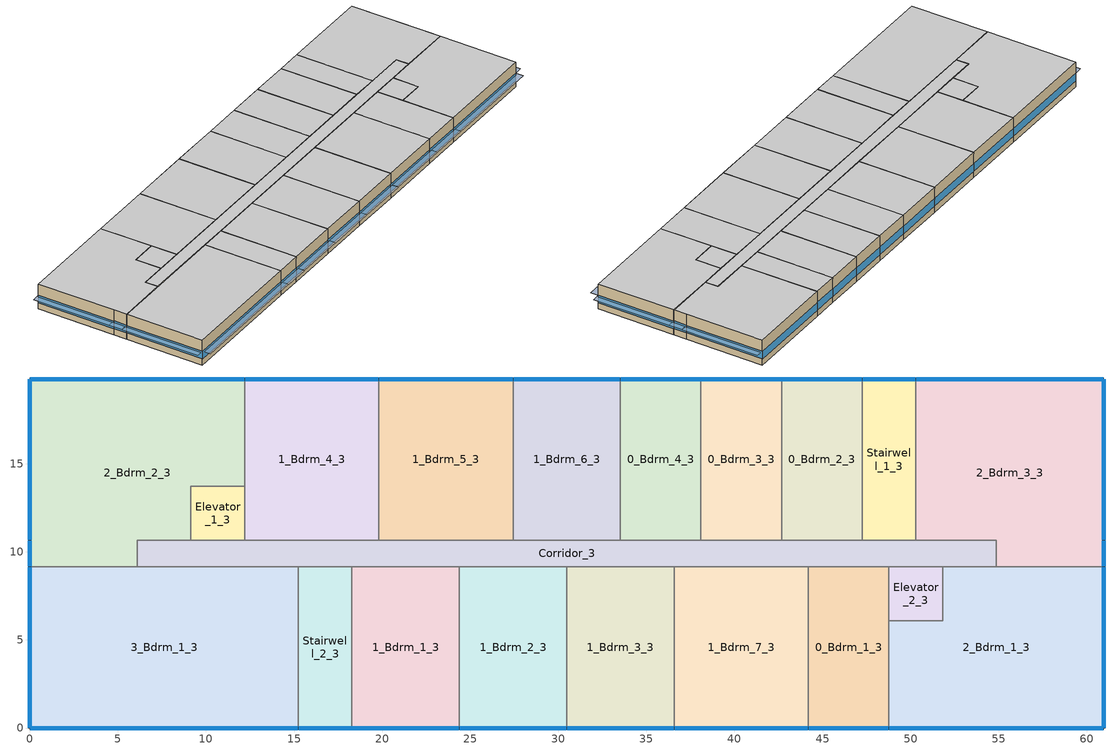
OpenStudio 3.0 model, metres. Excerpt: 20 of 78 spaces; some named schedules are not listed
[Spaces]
0_Bdrm_2_3
 floor to 0_Bdrm_2_2: 42.67,10.67 42.67,19.81 47.24,19.81 47.24,10.67 z7.32
 wall outside: 47.24,19.81 42.67,19.81 z7.32:10.36
 wall to 0_Bdrm_3_3: 42.67,19.81 42.67,10.67 z7.32:10.36
 wall to Stairwell_1_3: 47.24,10.67 47.24,19.81 z7.32:10.36
 wall to Corridor_3: 42.67,10.67 47.24,10.67 z7.32:10.36
 window: 47.22,19.81 42.7,19.81 z8.08:9
 ceiling to 0_Bdrm_2_4: 47.24,10.67 47.24,19.81 42.67,19.81 42.67,10.67 z10.36
0_Bdrm_1_3
 floor to 0_Bdrm_1_2: 44.2,0 44.2,9.14 48.77,9.14 48.77,0 z7.32
 wall outside: 44.2,0 48.77,0 z7.32:10.36
 wall to Elevator_2_3: 48.77,6.1 48.77,9.14 z7.32:10.36
 wall to 2_Bdrm_1_3: 48.77,0 48.77,6.1 z7.32:10.36
 wall to Corridor_3: 48.77,9.14 44.2,9.14 z7.32:10.36
 wall to 1_Bdrm_7_3: 44.2,9.14 44.2,0 z7.32:10.36
 window: 44.22,0 48.74,0 z8.08:9
 ceiling to 0_Bdrm_1_4: 44.2,9.14 44.2,0 48.77,0 48.77,9.14 z10.36
Corridor_3
 floor to Corridor_2: 6.1,9.14 6.1,10.67 54.86,10.67 54.86,9.14 z7.32
 wall to 3_Bdrm_1_3: 6.1,9.14 15.24,9.14 z7.32:10.36
 wall to 2_Bdrm_2_3: 9.14,10.67 6.1,10.67 6.1,9.14 z7.32:10.36
 wall to 1_Bdrm_3_3: 30.48,9.14 36.58,9.14 z7.32:10.36
 wall to 1_Bdrm_1_3: 18.29,9.14 24.38,9.14 z7.32:10.36
 wall to 1_Bdrm_4_3: 19.81,10.67 12.19,10.67 z7.32:10.36
 wall to 0_Bdrm_4_3: 38.1,10.67 33.53,10.67 z7.32:10.36
 wall to Stairwell_1_3: 50.29,10.67 47.24,10.67 z7.32:10.36
 wall to 2_Bdrm_3_3: 54.86,9.14 54.86,10.67 50.29,10.67 z7.32:10.36
 wall to 1_Bdrm_7_3: 36.58,9.14 44.2,9.14 z7.32:10.36
 wall to 1_Bdrm_2_3: 24.38,9.14 30.48,9.14 z7.32:10.36
 wall to Elevator_1_3: 12.19,10.67 9.14,10.67 z7.32:10.36
 wall to 1_Bdrm_5_3: 27.43,10.67 19.81,10.67 z7.32:10.36
 wall to 0_Bdrm_3_3: 42.67,10.67 38.1,10.67 z7.32:10.36
 wall to Elevator_2_3: 48.77,9.14 51.82,9.14 z7.32:10.36
 wall to 1_Bdrm_6_3: 33.53,10.67 27.43,10.67 z7.32:10.36
 wall to Stairwell_2_3: 15.24,9.14 18.29,9.14 z7.32:10.36
 wall to 2_Bdrm_1_3: 51.82,9.14 54.86,9.14 z7.32:10.36
 ceiling to Corridor_4: 6.1,10.67 6.1,9.14 54.86,9.14 54.86,10.67 z10.36
0_Bdrm_3_3
 floor to 0_Bdrm_3_2: 38.1,10.67 38.1,19.81 42.67,19.81 42.67,10.67 z7.32
 wall outside: 42.67,19.81 38.1,19.81 z7.32:10.36
 wall to 0_Bdrm_4_3: 38.1,19.81 38.1,10.67 z7.32:10.36
 window: 42.65,19.81 38.13,19.81 z8.08:9
 ceiling to 0_Bdrm_3_4: 42.67,10.67 42.67,19.81 38.1,19.81 38.1,10.67 z10.36
0_Bdrm_4_3
 floor to 0_Bdrm_4_2: 33.53,10.67 33.53,19.81 38.1,19.81 38.1,10.67 z7.32
 wall outside: 38.1,19.81 33.53,19.81 z7.32:10.36
 wall to 1_Bdrm_6_3: 33.53,19.81 33.53,10.67 z7.32:10.36
 window: 38.07,19.81 33.55,19.81 z8.08:9
 ceiling to 0_Bdrm_4_4: 38.1,10.67 38.1,19.81 33.53,19.81 33.53,10.67 z10.36
2_Bdrm_1_3
 floor to 2_Bdrm_1_2: 48.77,0 48.77,6.1 51.82,6.1 51.82,9.14 60.96,9.14 60.96,0 z7.32
 wall outside: 48.77,0 60.96,0 60.96,9.14 z7.32:10.36
 wall to Elevator_2_3: 51.82,9.14 51.82,6.1 48.77,6.1 z7.32:10.36
 wall to 2_Bdrm_3_3: 60.96,9.14 54.86,9.14 z7.32:10.36
 window: 60.96,0.03 60.96,9.12 / 48.79,0 60.93,0 z8.08:9
 ceiling to 2_Bdrm_1_4: 51.82,9.14 51.82,6.1 48.77,6.1 48.77,0 60.96,0 60.96,9.14 z10.36
1_Bdrm_1_3
 floor to 1_Bdrm_1_2: 24.38,9.14 24.38,0 18.29,0 18.29,9.14 z7.32
 wall outside: 18.29,0 24.38,0 z7.32:10.36
 wall to Stairwell_2_3: 18.29,9.14 18.29,0 z7.32:10.36
 wall to 1_Bdrm_2_3: 24.38,0 24.38,9.14 z7.32:10.36
 window: 18.31,0 24.36,0 z8.08:9
 ceiling to 1_Bdrm_1_4: 18.29,9.14 18.29,0 24.38,0 24.38,9.14 z10.36
1_Bdrm_4_3
 floor to 1_Bdrm_4_2: 12.19,10.67 12.19,19.81 19.81,19.81 19.81,10.67 z7.32
 wall outside: 19.81,19.81 12.19,19.81 z7.32:10.36
 wall to Elevator_1_3: 12.19,13.72 12.19,10.67 z7.32:10.36
 wall to 2_Bdrm_2_3: 12.19,19.81 12.19,13.72 z7.32:10.36
 wall to 1_Bdrm_5_3: 19.81,10.67 19.81,19.81 z7.32:10.36
 window: 19.79,19.81 12.22,19.81 z8.08:9
 ceiling to 1_Bdrm_4_4: 12.19,19.81 12.19,10.67 19.81,10.67 19.81,19.81 z10.36
Elevator_1_3
 floor to Elevator_1_2: 12.19,13.72 12.19,10.67 9.14,10.67 9.14,13.72 z7.32
 wall to 2_Bdrm_2_3: 12.19,13.72 9.14,13.72 9.14,10.67 z7.32:10.36
 ceiling to Elevator_1_4: 9.14,13.72 9.14,10.67 12.19,10.67 12.19,13.72 z10.36
1_Bdrm_2_3
 floor to 1_Bdrm_2_2: 30.48,9.14 30.48,0 24.38,0 24.38,9.14 z7.32
 wall outside: 24.38,0 30.48,0 z7.32:10.36
 wall to 1_Bdrm_3_3: 30.48,0 30.48,9.14 z7.32:10.36
 window: 24.41,0 30.45,0 z8.08:9
 ceiling to 1_Bdrm_2_4: 24.38,9.14 24.38,0 30.48,0 30.48,9.14 z10.36
1_Bdrm_3_3
 floor to 1_Bdrm_3_2: 36.58,9.14 36.58,0 30.48,0 30.48,9.14 z7.32
 wall outside: 30.48,0 36.58,0 z7.32:10.36
 wall to 1_Bdrm_7_3: 36.58,0 36.58,9.14 z7.32:10.36
 window: 30.51,0 36.55,0 z8.08:9
 ceiling to 1_Bdrm_3_4: 30.48,9.14 30.48,0 36.58,0 36.58,9.14 z10.36
1_Bdrm_5_3
 floor to 1_Bdrm_5_2: 19.81,10.67 19.81,19.81 27.43,19.81 27.43,10.67 z7.32
 wall outside: 27.43,19.81 19.81,19.81 z7.32:10.36
 wall to 1_Bdrm_6_3: 27.43,10.67 27.43,19.81 z7.32:10.36
 window: 27.41,19.81 19.84,19.81 z8.08:9
 ceiling to 1_Bdrm_5_4: 27.43,10.67 27.43,19.81 19.81,19.81 19.81,10.67 z10.36
1_Bdrm_6_3
 floor to 1_Bdrm_6_2: 27.43,10.67 27.43,19.81 33.53,19.81 33.53,10.67 z7.32
 wall outside: 33.53,19.81 27.43,19.81 z7.32:10.36
 window: 33.5,19.81 27.46,19.81 z8.08:9
 ceiling to 1_Bdrm_6_4: 33.53,10.67 33.53,19.81 27.43,19.81 27.43,10.67 z10.36
1_Bdrm_7_3
 floor to 1_Bdrm_7_2: 44.2,9.14 44.2,0 36.58,0 36.58,9.14 z7.32
 wall outside: 36.58,0 44.2,0 z7.32:10.36
 window: 36.6,0 44.17,0 z8.08:9
 ceiling to 1_Bdrm_7_4: 36.58,9.14 36.58,0 44.2,0 44.2,9.14 z10.36
2_Bdrm_2_3
 floor to 2_Bdrm_2_2: 0,9.14 0,19.81 12.19,19.81 12.19,13.72 9.14,13.72 9.14,10.67 6.1,10.67 6.1,9.14 z7.32
 wall outside: 12.19,19.81 0,19.81 0,10.67 0,9.14 z7.32:10.36
 wall to 3_Bdrm_1_3: 0,9.14 6.1,9.14 z7.32:10.36
 window: 0,10.64 0,9.17 z8.08:9.02; 0,19.79 0,10.69 / 12.17,19.81 0.03,19.81 z8.08:9
 ceiling to 2_Bdrm_2_4: 0,19.81 0,9.14 6.1,9.14 6.1,10.67 9.14,10.67 9.14,13.72 12.19,13.72 12.19,19.81 z10.36
3_Bdrm_1_3
 floor to 3_Bdrm_2_2: 0,0 0,9.14 15.24,9.14 15.24,0 z7.32
 wall outside: 0,9.14 0,0 15.24,0 z7.32:10.36
 wall to Stairwell_2_3: 15.24,0 15.24,9.14 z7.32:10.36
 window: 0.03,0 15.21,0 z8.08:8.99; 0,9.12 0,0.03 z8.08:9
 ceiling to 3_Bdrm_1_4: 0,9.14 0,0 15.24,0 15.24,9.14 z10.36
2_Bdrm_3_3
 floor to 2_Bdrm_3_2: 54.86,9.14 54.86,10.67 50.29,10.67 50.29,19.81 60.96,19.81 60.96,9.14 z7.32
 wall outside: 60.96,9.14 60.96,10.67 60.96,19.81 50.29,19.81 z7.32:10.36
 wall to Stairwell_1_3: 50.29,19.81 50.29,10.67 z7.32:10.36
 window: 60.93,19.81 50.32,19.81 / 60.96,10.69 60.96,19.79 z8.08:9; 60.96,9.17 60.96,10.64 z8.08:9.02
 ceiling to 2_Bdrm_3_4: 50.29,19.81 50.29,10.67 54.86,10.67 54.86,9.14 60.96,9.14 60.96,19.81 z10.36
Elevator_2_3
 floor to Elevator_2_2: 51.82,9.14 51.82,6.1 48.77,6.1 48.77,9.14 z7.32
 ceiling to Elevator_2_4: 48.77,9.14 48.77,6.1 51.82,6.1 51.82,9.14 z10.36
Stairwell_1_3
 floor to Stairwell_1_2: 47.24,10.67 47.24,19.81 50.29,19.81 50.29,10.67 z7.32
 wall outside: 50.29,19.81 47.24,19.81 z7.32:10.36
 window: 50.27,19.81 47.27,19.81 z8.08:9.01
 ceiling to Stairwell_1_4: 50.29,10.67 50.29,19.81 47.24,19.81 47.24,10.67 z10.36
Stairwell_2_3
 floor to Stairwell_2_2: 18.29,9.14 18.29,0 15.24,0 15.24,9.14 z7.32
 wall outside: 15.24,0 18.29,0 z7.32:10.36
 window: 15.27,0 18.26,0 z8.08:9.01
 ceiling to Stairwell_2_4: 15.24,9.14 15.24,0 18.29,0 18.29,9.14 z10.36
shading: 15.21,0 0.03,0 0.03,-0.92 15.21,-0.92 z8.99; 24.36,0 18.31,0 18.31,-0.92 24.36,-0.92 z9; 30.45,0 24.41,0 24.41,-0.92 30.45,-0.92 z9; 36.55,0 30.51,0 30.51,-0.92 36.55,-0.92 z9; 18.26,0 15.27,0 15.27,-0.93 18.26,-0.93 z9.01; 44.17,0 36.6,0 36.6,-0.92 44.17,-0.92 z9; 48.74,0 44.22,0 44.22,-0.92 48.74,-0.92 z9; 60.93,0 48.79,0 48.79,-0.92 60.93,-0.92 z9; 60.96,19.79 60.96,10.69 61.88,10.69 61.88,19.79 z9; 60.96,10.64 60.96,9.17 61.91,9.17 61.91,10.64 z9.02; 60.96,9.12 60.96,0.03 61.88,0.03 61.88,9.12 z9; 0,9.17 0,10.64 -0.95,10.64 -0.95,9.17 z9.02; 0,0.03 0,9.12 -0.92,9.12 -0.92,0.03 z9; 0,10.69 0,19.79 -0.92,19.79 -0.92,10.69 z9
[Site]
Los Angeles Intl Arpt_CA_USA: Latitude {deg}=33.93; Longitude {deg}=-118.4; Time Zone {hr}=-8; Elevation {m}=30; Terrain=City
[ClimateZones]
Climate Zone Institution Name 1=ASHRAE; Climate Zone Document Name 1=ANSI/ASHRAE Standard 169; Climate Zone Document Year 1=2006; Climate Zone Value 1=3C
[Building]
Building 1: Default Construction Set=Res ZE AEDG Multifamily - MidApt - ASHRAE 169-2013-3C; Standards Number of Above Ground Stories=3; Standards Building Type=MidriseApartment
[Site:WaterMainsTemperature]
Calculation Method=Correlation; Annual Average Outdoor Air Temperature {C}=16.8167; Maximum Difference In Monthly Average Outdoor Air Temperatures {deltaC}=6.3
[SizingPeriod:DesignDay] Barometric Pressure {Pa}=100965; Sky Clearness=0; Rain Indicator=0; Snow Indicator=0; Day of Month=21; Daylight Saving Time Indicator=0; Humidity Indicating Type=Wetbulb; Dry-Bulb Temperature Range Modifier Type=DefaultMultipliers
Name | Maximum Dry-Bulb Temperature {C} | Daily Dry-Bulb Temperature Range {deltaC} | Humidity Indicating Conditions at Maximum Dry-Bulb | Wind Speed {m/s} | Wind Direction {deg} | Month | Day Type | Solar Model Indicator | ASHRAE Taub | ASHRAE Taud
Los Angeles Intl Arpt Ann Clg .4% Condns DB=>MWB 1 | 28.7 | 6 | 17.9 | 4.1 | 250 | 8 | SummerDesignDay | ASHRAETau | 0.44 | 2.108
Los Angeles Intl Arpt Ann Clg .4% Condns WB=>MDB 1 | 25.6 | 6 | 21.2 | 4.1 | 250 | 8 | SummerDesignDay | ASHRAETau | 0.44 | 2.108
Los Angeles Intl Arpt Ann Htg 99.6% Condns DB 1 | 6.9 | 0 | 6.9 | 2.4 | 90 | 1 | WinterDesignDay | ASHRAEClearSky
[Site:GroundTemperature:BuildingSurface]
20.67, 20.66, 20.63, 20.67, 20.7, 22.85, 23.24, 23.33, 23.34, 21.19, 20.85, 20.74
[WindowMaterial:SimpleGlazingSystem] U-Factor {W/m2-K}=1.80262
Name | Solar Heat Gain Coefficient | Visible Transmittance
U 0.25 SHGC 0.24 Simple Glazing U-0.32 SHGC 0.24 | 0.24 | 0.264
U 0.25 SHGC 0.22 Simple Glazing U-0.32 SHGC 0.22 | 0.22 | 0.242
[Construction]
Typical Insulated Wood Framed Exterior Wall R-34.48: 25mm Stucco, 5/8 in. Gypsum Board, Typical Insulation R-32.3, 5/8 in. Gypsum Board
Typical IEAD Roof R-34.48: Roof Membrane, Typical Insulation R-33.37, Metal Roof Surface
Typical Interior Floor: 100mm Normalweight concrete floor, CP02 CARPET PAD
Typical Interior Wall: G01 13mm gypsum board, G01 13mm gypsum board
Typical Interior Ceiling: CP02 CARPET PAD, 100mm Normalweight concrete floor
Typical Insulated Carpeted 8in Slab Floor: 8 in. Normalweight Concrete Floor, Typical Carpet Pad
U 0.25 SHGC 0.24 Simple Glazing Window U-0.25 SHGC 0.24: U 0.25 SHGC 0.24 Simple Glazing U-0.32 SHGC 0.24
U 0.25 SHGC 0.22 Simple Glazing Window U-0.25 SHGC 0.22: U 0.25 SHGC 0.22 Simple Glazing U-0.32 SHGC 0.22
Typical Insulated Metal Door R-5.0: F08 Metal surface, Typical Insulation R-4.15
Typical Overhead Door R-5.0: Typical Insulation R-4.15 1
Typical Interior Window: Clear 3mm
Typical Interior Door; Typical Interior Partition: G05 25mm wood
InteriorFurnishings: Std Wood 6inch
[DefaultConstructionSet]
Res ZE AEDG Multifamily - MidApt - ASHRAE 169-2013-3C: Default Exterior Surface Constructions=Default Surface Constructions 1; Default Interior Surface Constructions=Default Surface Constructions 2; Default Ground Contact Surface Constructions=Default Surface Constructions 3; Default Exterior SubSurface Constructions=Default Sub Surface Constructions 1; Default Interior SubSurface Constructions=Default Sub Surface Constructions 2; Interior Partition Construction=Typical Interior Partition
[DefaultSurfaceConstructions]
Name | Wall Construction | Roof Ceiling Construction | Floor Construction
Default Surface Constructions 1 | Typical Insulated Wood Framed Exterior Wall R-34.48 | Typical IEAD Roof R-34.48
Default Surface Constructions 2 | Typical Interior Wall | Typical Interior Ceiling | Typical Interior Floor
Default Surface Constructions 3 |  |  | Typical Insulated Carpeted 8in Slab Floor
[Material]
Name | Roughness | Thickness {m} | Conductivity {W/m-K} | Density {kg/m3} | Specific Heat {J/kg-K} | Thermal Absorptance | Solar Absorptance | Visible Absorptance
25mm Stucco | Smooth | 0.0254 | 0.72 | 1856 | 840 | 0.9 | 0.7 | 0.7
5/8 in. Gypsum Board | MediumSmooth | 0.0159 | 0.16 | 800 | 1090 | 0.9 | 0.7 | 0.7
Roof Membrane | VeryRough | 0.0095 | 0.16 | 1121.29 | 1460 | 0.9 | 0.7 | 0.7
Metal Roof Surface; F08 Metal surface | Smooth | 0.0008 | 45.28 | 7824 | 500 | 0.9 | 0.7 | 0.7
100mm Normalweight concrete floor | MediumRough | 0.1016 | 2.31045 | 2322 | 832.557 |  | 0 | 0
G01 13mm gypsum board | Smooth | 0.0127 | 0.160031 | 800.001 | 1090.73 | 0.9 | 0.7 | 0.5
8 in. Normalweight Concrete Floor | MediumRough | 0.2032 | 2.31 | 2322 | 832 | 0.9 | 0.7 | 0.7
G05 25mm wood | MediumSmooth | 0.0254 | 0.15 | 608 | 1630 | 0.9 | 0.5 | 0.5
Std Wood 6inch | MediumSmooth | 0.15 | 0.12 | 540 | 1210 | 0.9 | 0.7 | 0.7
[Material:NoMass] Roughness=Smooth; Thermal Absorptance=0.9; Solar Absorptance=0.7
Name | Thermal Resistance {m2-K/W} | Visible Absorptance
Typical Insulation R-32.3 | 5.68904 | 0.7
Typical Insulation R-33.37 | 5.87601 | 0.7
CP02 CARPET PAD; Typical Carpet Pad | 0.21648 | 0.8
Typical Insulation R-4.15 | 0.73084 | 0.7
Typical Insulation R-4.15 1 | 0.730857 | 0.7
[DefaultSubSurfaceConstructions]
Name | Fixed Window Construction | Operable Window Construction | Door Construction | Overhead Door Construction | Tubular Daylight Dome Construction | Tubular Daylight Diffuser Construction
Default Sub Surface Constructions 1 | U 0.25 SHGC 0.24 Simple Glazing Window U-0.25 SHGC 0.24 | U 0.25 SHGC 0.22 Simple Glazing Window U-0.25 SHGC 0.22 | Typical Insulated Metal Door R-5.0 | Typical Overhead Door R-5.0 | Typical Interior Window | Typical Interior Window
Default Sub Surface Constructions 2 | Typical Interior Window | Typical Interior Window | Typical Interior Door
[WindowMaterial:Glazing]
Clear 3mm: Optical Data Type=SpectralAverage; Thickness {m}=0.003; Solar Transmittance at Normal Incidence=0.837; Front Side Solar Reflectance at Normal Incidence=0.075; Back Side Solar Reflectance at Normal Incidence=0.075; Visible Transmittance at Normal Incidence=0.898; Front Side Visible Reflectance at Normal Incidence=0.081; Back Side Visible Reflectance at Normal Incidence=0.081; Infrared Transmittance at Normal Incidence=0; Front Side Infrared Hemispherical Emissivity=0.84; Back Side Infrared Hemispherical Emissivity=0.84; Conductivity {W/m-K}=0.9; Dirt Correction Factor for Solar and Visible Transmittance=1; Solar Diffusing=No
[SpaceType]
Name | Default Schedule Set | Design Specification Outdoor Air Object | Standards Template | Standards Building Type | Standards Space Type
elevator - | elevator Schedule Set | elevator Ventilation | 90.1-2013 | SmallHotel | ElevatorCore
stair - | stair Schedule Set | stair Ventilation | 90.1-2013 | SmallHotel | Stair
corridor 5 - | corridor 5 Schedule Set | corridor 5 Ventilation | 90.1-2013 | MidriseApartment | Corridor
living - | living Schedule Set | living Ventilation |  |  | Apartment
[Space] Building Story=Story 3
Name | Space Type | Thermal Zone | Building Unit
0_Bdrm_2_3 | living - | 0_Bdrm_2_3 | Building Unit 006
0_Bdrm_1_3 | living - | 0_Bdrm_1_3 | Building Unit 005
Corridor_3 | corridor 5 - | Corridor_3
0_Bdrm_3_3 | living - | 0_Bdrm_3_3 | Building Unit 007
0_Bdrm_4_3 | living - | 0_Bdrm_4_3 | Building Unit 008
2_Bdrm_1_3 | living - | 2_Bdrm_1_3 | Building Unit 204
1_Bdrm_1_3 | living - | 1_Bdrm_1_3 | Building Unit 108
1_Bdrm_4_3 | living - | 1_Bdrm_4_3 | Building Unit 111
Elevator_1_3 | elevator - | Elevator_1_3
1_Bdrm_2_3 | living - | 1_Bdrm_2_3 | Building Unit 109
1_Bdrm_3_3 | living - | 1_Bdrm_3_3 | Building Unit 110
1_Bdrm_5_3 | living - | 1_Bdrm_5_3 | Building Unit 112
1_Bdrm_6_3 | living - | 1_Bdrm_6_3 | Building Unit 113
1_Bdrm_7_3 | living - | 1_Bdrm_7_3 | Building Unit 114
2_Bdrm_2_3 | living - | 2_Bdrm_2_3 | Building Unit 205
3_Bdrm_1_3 | living - | 3_Bdrm_1_3 | Building Unit 302
2_Bdrm_3_3 | living - | 2_Bdrm_3_3 | Building Unit 206
Elevator_2_3 | elevator - | Elevator_2_3
Stairwell_1_3 | stair - | Stairwell_1_3
Stairwell_2_3 | stair - | Stairwell_2_3
[BuildingStory]
Story 3: Nominal Z Coordinate {m}=7.3152; Nominal Floor to Floor Height {m}=3.048; Nominal Floor to Ceiling Height {m}=3.048
[BuildingUnit]
Building Unit 006; Building Unit 005; Building Unit 007; Building Unit 008; Building Unit 204; Building Unit 108; Building Unit 111; Building Unit 109; Building Unit 110; Building Unit 112; Building Unit 113; Building Unit 114; Building Unit 205; Building Unit 302; Building Unit 206
[ThermalZone] Use Ideal Air Loads=No
Name | Thermostat
Elevator_1_3; Elevator_2_3
Stairwell_1_3 | stair -  Thermostat 5
Stairwell_2_3 | stair -  Thermostat 6
Corridor_3 | corridor 5 -  Thermostat 1
0_Bdrm_1_3 | 0_Bdrm_1_3 temperature setpoint
0_Bdrm_2_3 | 0_Bdrm_2_3 temperature setpoint
0_Bdrm_3_3 | 0_Bdrm_3_3 temperature setpoint
1_Bdrm_7_3 | 1_Bdrm_7_3 temperature setpoint
1_Bdrm_5_3 | 1_Bdrm_5_3 temperature setpoint
0_Bdrm_4_3 | 0_Bdrm_4_3 temperature setpoint
2_Bdrm_1_3 | 2_Bdrm_1_3 temperature setpoint
1_Bdrm_1_3 | 1_Bdrm_1_3 temperature setpoint
1_Bdrm_2_3 | 1_Bdrm_2_3 temperature setpoint
2_Bdrm_3_3 | 2_Bdrm_3_3 temperature setpoint
1_Bdrm_4_3 | 1_Bdrm_4_3 temperature setpoint
1_Bdrm_3_3 | 1_Bdrm_3_3 temperature setpoint
1_Bdrm_6_3 | 1_Bdrm_6_3 temperature setpoint
2_Bdrm_2_3 | 2_Bdrm_2_3 temperature setpoint
3_Bdrm_1_3 | 3_Bdrm_1_3 temperature setpoint
[Sizing:Zone] Zone Cooling Design Supply Air Temperature Input Method=SupplyAirTemperature; Zone Cooling Design Supply Air Temperature {C}=14; Zone Cooling Design Supply Air Temperature Difference {deltaC}=11.11; Zone Heating Design Supply Air Temperature Input Method=SupplyAirTemperature; Zone Heating Design Supply Air Temperature {C}=40; Zone Heating Design Supply Air Temperature Difference {deltaC}=11.11; Zone Cooling Design Supply Air Humidity Ratio {kg-H2O/kg-air}=0.0085; Zone Heating Design Supply Air Humidity Ratio {kg-H2O/kg-air}=0.008; Cooling Design Air Flow Method=DesignDay; Heating Design Air Flow Method=DesignDay; Dedicated Outdoor Air System Control Strategy=NeutralSupplyAir
Name | Account for Dedicated Outdoor Air System | Dedicated Outdoor Air Low Setpoint Temperature for Design {C} | Dedicated Outdoor Air High Setpoint Temperature for Design {C}
Elevator_1_3; Elevator_2_3; Stairwell_1_3; Stairwell_2_3; Corridor_3 | No | autosize | autosize
0_Bdrm_1_3; 0_Bdrm_2_3; 0_Bdrm_3_3; 1_Bdrm_7_3; 1_Bdrm_5_3; 0_Bdrm_4_3; 2_Bdrm_1_3; 1_Bdrm_1_3; 1_Bdrm_2_3; 2_Bdrm_3_3; 1_Bdrm_4_3; 1_Bdrm_3_3; 1_Bdrm_6_3; 2_Bdrm_2_3; 3_Bdrm_1_3 | Yes | 16.4444 | 26.5556
[Zone equipment]
Stairwell_1_3: Stairwell_1_3 ILAS
Stairwell_2_3: Stairwell_2_3 ILAS
Corridor_3: Corridor_3 ILAS
0_Bdrm_1_3: 0_Bdrm_1_3 ILAS
0_Bdrm_2_3: 0_Bdrm_2_3 ILAS
0_Bdrm_3_3: 0_Bdrm_3_3 ILAS
1_Bdrm_7_3: 1_Bdrm_7_3 ILAS
1_Bdrm_5_3: 1_Bdrm_5_3 ILAS
0_Bdrm_4_3: 0_Bdrm_4_3 ILAS
2_Bdrm_1_3: 2_Bdrm_1_3 ILAS
1_Bdrm_1_3: 1_Bdrm_1_3 ILAS
1_Bdrm_2_3: 1_Bdrm_2_3 ILAS
2_Bdrm_3_3: 2_Bdrm_3_3 ILAS
1_Bdrm_4_3: 1_Bdrm_4_3 ILAS
1_Bdrm_3_3: 1_Bdrm_3_3 ILAS
1_Bdrm_6_3: 1_Bdrm_6_3 ILAS
2_Bdrm_2_3: 2_Bdrm_2_3 ILAS
3_Bdrm_1_3: 3_Bdrm_1_3 ILAS
[People:Definition] Number of People Calculation Method=People; Fraction Radiant=0.319734; Sensible Heat Fraction=0.573; Carbon Dioxide Generation Rate {m3/s-W}=0; Enable ASHRAE 55 Comfort Warnings=No; Mean Radiant Temperature Calculation Type=ZoneAveraged
Name | Number of People {people}
res occupants|Building Unit 005|0_Bdrm_1_3; res occupants|Building Unit 006|0_Bdrm_2_3; res occupants|Building Unit 007|0_Bdrm_3_3; res occupants|Building Unit 008|0_Bdrm_4_3 | 0.63
res occupants|Building Unit 108|1_Bdrm_1_3; res occupants|Building Unit 109|1_Bdrm_2_3; res occupants|Building Unit 110|1_Bdrm_3_3; res occupants|Building Unit 111|1_Bdrm_4_3; res occupants|Building Unit 112|1_Bdrm_5_3; res occupants|Building Unit 113|1_Bdrm_6_3; res occupants|Building Unit 114|1_Bdrm_7_3 | 1.55
res occupants|Building Unit 204|2_Bdrm_1_3; res occupants|Building Unit 205|2_Bdrm_2_3; res occupants|Building Unit 206|2_Bdrm_3_3 | 2.47
res occupants|Building Unit 302|3_Bdrm_1_3 | 3.39
[People] Number of People Schedule=res occupants schedule; Activity Level Schedule=Schedule Ruleset 1; Multiplier=1
Name | People Definition | Space or SpaceType
res occupants|Building Unit 005|0_Bdrm_1_3 | res occupants|Building Unit 005|0_Bdrm_1_3 | 0_Bdrm_1_3
res occupants|Building Unit 006|0_Bdrm_2_3 | res occupants|Building Unit 006|0_Bdrm_2_3 | 0_Bdrm_2_3
res occupants|Building Unit 007|0_Bdrm_3_3 | res occupants|Building Unit 007|0_Bdrm_3_3 | 0_Bdrm_3_3
res occupants|Building Unit 008|0_Bdrm_4_3 | res occupants|Building Unit 008|0_Bdrm_4_3 | 0_Bdrm_4_3
res occupants|Building Unit 108|1_Bdrm_1_3 | res occupants|Building Unit 108|1_Bdrm_1_3 | 1_Bdrm_1_3
res occupants|Building Unit 109|1_Bdrm_2_3 | res occupants|Building Unit 109|1_Bdrm_2_3 | 1_Bdrm_2_3
res occupants|Building Unit 110|1_Bdrm_3_3 | res occupants|Building Unit 110|1_Bdrm_3_3 | 1_Bdrm_3_3
res occupants|Building Unit 111|1_Bdrm_4_3 | res occupants|Building Unit 111|1_Bdrm_4_3 | 1_Bdrm_4_3
res occupants|Building Unit 112|1_Bdrm_5_3 | res occupants|Building Unit 112|1_Bdrm_5_3 | 1_Bdrm_5_3
res occupants|Building Unit 113|1_Bdrm_6_3 | res occupants|Building Unit 113|1_Bdrm_6_3 | 1_Bdrm_6_3
res occupants|Building Unit 114|1_Bdrm_7_3 | res occupants|Building Unit 114|1_Bdrm_7_3 | 1_Bdrm_7_3
res occupants|Building Unit 204|2_Bdrm_1_3 | res occupants|Building Unit 204|2_Bdrm_1_3 | 2_Bdrm_1_3
res occupants|Building Unit 205|2_Bdrm_2_3 | res occupants|Building Unit 205|2_Bdrm_2_3 | 2_Bdrm_2_3
res occupants|Building Unit 206|2_Bdrm_3_3 | res occupants|Building Unit 206|2_Bdrm_3_3 | 2_Bdrm_3_3
res occupants|Building Unit 302|3_Bdrm_1_3 | res occupants|Building Unit 302|3_Bdrm_1_3 | 3_Bdrm_1_3
[ThermostatSetpoint:DualSetpoint]
Name | Heating Setpoint Temperature Schedule | Cooling Setpoint Temperature Schedule
1_Bdrm_4_3 temperature setpoint; 0_Bdrm_4_3 temperature setpoint; 1_Bdrm_7_3 temperature setpoint; 0_Bdrm_3_3 temperature setpoint; 0_Bdrm_2_3 temperature setpoint; 0_Bdrm_1_3 temperature setpoint; 1_Bdrm_3_3 temperature setpoint; 1_Bdrm_5_3 temperature setpoint; 1_Bdrm_2_3 temperature setpoint; 2_Bdrm_1_3 temperature setpoint; 1_Bdrm_1_3 temperature setpoint; 2_Bdrm_3_3 temperature setpoint; 1_Bdrm_6_3 temperature setpoint; 2_Bdrm_2_3 temperature setpoint; 3_Bdrm_1_3 temperature setpoint | res heating setpoint | res cooling setpoint
stair -  Thermostat 5; stair -  Thermostat 6 | HotelSmall SemiHeated_HtgSP_Sch | SmallHotel UnitHeater ClgSP Sch
corridor 5 -  Thermostat 1 | ZE_AEDG_Multifamily_Corridor_HtgSetp_Sch | ZE_AEDG_Multifamily_Corridor_ClgSetp_Sch
[ElectricEquipment:Definition] Design Level Calculation Method=EquipmentLevel
Name | Design Level {W} | Fraction Latent | Fraction Radiant | Fraction Lost
res refrig|Building Unit 005; res refrig|Building Unit 006; res refrig|Building Unit 007; res refrig|Building Unit 008; res refrig|Building Unit 108; res refrig|Building Unit 109; res refrig|Building Unit 110; res refrig|Building Unit 111; res refrig|Building Unit 112; res refrig|Building Unit 113; res refrig|Building Unit 114; res refrig|Building Unit 204; res refrig|Building Unit 205; res refrig|Building Unit 206; res refrig|Building Unit 302 | 52.1911 | 0 | 0 | 0
res range electric|Building Unit 005; res range electric|Building Unit 006; res range electric|Building Unit 007; res range electric|Building Unit 008 | 105.925 | 0.3 | 0.24 | 0.3
res range electric|Building Unit 108; res range electric|Building Unit 109; res range electric|Building Unit 110; res range electric|Building Unit 111; res range electric|Building Unit 112; res range electric|Building Unit 113; res range electric|Building Unit 114 | 141.405 | 0.3 | 0.24 | 0.3
res range electric|Building Unit 204; res range electric|Building Unit 205; res range electric|Building Unit 206 | 176.885 | 0.3 | 0.24 | 0.3
res range electric|Building Unit 302 | 212.365 | 0.3 | 0.24 | 0.3
res misc plug loads|Building Unit 005|0_Bdrm_1_3; res misc plug loads|Building Unit 006|0_Bdrm_2_3; res misc plug loads|Building Unit 007|0_Bdrm_3_3; res misc plug loads|Building Unit 008|0_Bdrm_4_3 | 225.335 | 0.021 | 0.558 | 0.049
res misc plug loads|Building Unit 108|1_Bdrm_1_3; res misc plug loads|Building Unit 109|1_Bdrm_2_3; res misc plug loads|Building Unit 110|1_Bdrm_3_3; res misc plug loads|Building Unit 113|1_Bdrm_6_3 | 265.888 | 0.021 | 0.558 | 0.049
res misc plug loads|Building Unit 111|1_Bdrm_4_3; res misc plug loads|Building Unit 112|1_Bdrm_5_3; res misc plug loads|Building Unit 114|1_Bdrm_7_3 | 273.52 | 0.021 | 0.558 | 0.049
res misc plug loads|Building Unit 204|2_Bdrm_1_3 | 324.249 | 0.021 | 0.558 | 0.049
res misc plug loads|Building Unit 205|2_Bdrm_2_3 | 329.337 | 0.021 | 0.558 | 0.049
res misc plug loads|Building Unit 206|2_Bdrm_3_3 | 326.793 | 0.021 | 0.558 | 0.049
res misc plug loads|Building Unit 302|3_Bdrm_1_3 | 377.521 | 0.021 | 0.558 | 0.049
[ElectricEquipment]
Name | Electric Equipment Definition | Space or SpaceType | Schedule
res refrig|Building Unit 005 | res refrig|Building Unit 005 | 0_Bdrm_1_3 | res refrig schedule
res refrig|Building Unit 006 | res refrig|Building Unit 006 | 0_Bdrm_2_3 | res refrig schedule
res refrig|Building Unit 007 | res refrig|Building Unit 007 | 0_Bdrm_3_3 | res refrig schedule
res refrig|Building Unit 008 | res refrig|Building Unit 008 | 0_Bdrm_4_3 | res refrig schedule
res refrig|Building Unit 108 | res refrig|Building Unit 108 | 1_Bdrm_1_3 | res refrig schedule
res refrig|Building Unit 109 | res refrig|Building Unit 109 | 1_Bdrm_2_3 | res refrig schedule
res refrig|Building Unit 110 | res refrig|Building Unit 110 | 1_Bdrm_3_3 | res refrig schedule
res refrig|Building Unit 111 | res refrig|Building Unit 111 | 1_Bdrm_4_3 | res refrig schedule
res refrig|Building Unit 112 | res refrig|Building Unit 112 | 1_Bdrm_5_3 | res refrig schedule
res refrig|Building Unit 113 | res refrig|Building Unit 113 | 1_Bdrm_6_3 | res refrig schedule
res refrig|Building Unit 114 | res refrig|Building Unit 114 | 1_Bdrm_7_3 | res refrig schedule
res refrig|Building Unit 204 | res refrig|Building Unit 204 | 2_Bdrm_1_3 | res refrig schedule
res refrig|Building Unit 205 | res refrig|Building Unit 205 | 2_Bdrm_2_3 | res refrig schedule
res refrig|Building Unit 206 | res refrig|Building Unit 206 | 2_Bdrm_3_3 | res refrig schedule
res refrig|Building Unit 302 | res refrig|Building Unit 302 | 3_Bdrm_1_3 | res refrig schedule
res range electric|Building Unit 005 | res range electric|Building Unit 005 | 0_Bdrm_1_3 | res range electric|false schedule
res range electric|Building Unit 006 | res range electric|Building Unit 006 | 0_Bdrm_2_3 | res range electric|false schedule
res range electric|Building Unit 007 | res range electric|Building Unit 007 | 0_Bdrm_3_3 | res range electric|false schedule
res range electric|Building Unit 008 | res range electric|Building Unit 008 | 0_Bdrm_4_3 | res range electric|false schedule
res range electric|Building Unit 108 | res range electric|Building Unit 108 | 1_Bdrm_1_3 | res range electric|false schedule
res range electric|Building Unit 109 | res range electric|Building Unit 109 | 1_Bdrm_2_3 | res range electric|false schedule
res range electric|Building Unit 110 | res range electric|Building Unit 110 | 1_Bdrm_3_3 | res range electric|false schedule
res range electric|Building Unit 111 | res range electric|Building Unit 111 | 1_Bdrm_4_3 | res range electric|false schedule
res range electric|Building Unit 112 | res range electric|Building Unit 112 | 1_Bdrm_5_3 | res range electric|false schedule
res range electric|Building Unit 113 | res range electric|Building Unit 113 | 1_Bdrm_6_3 | res range electric|false schedule
res range electric|Building Unit 114 | res range electric|Building Unit 114 | 1_Bdrm_7_3 | res range electric|false schedule
res range electric|Building Unit 204 | res range electric|Building Unit 204 | 2_Bdrm_1_3 | res range electric|false schedule
res range electric|Building Unit 205 | res range electric|Building Unit 205 | 2_Bdrm_2_3 | res range electric|false schedule
res range electric|Building Unit 206 | res range electric|Building Unit 206 | 2_Bdrm_3_3 | res range electric|false schedule
res range electric|Building Unit 302 | res range electric|Building Unit 302 | 3_Bdrm_1_3 | res range electric|false schedule
res misc plug loads|Building Unit 005|0_Bdrm_1_3 | res misc plug loads|Building Unit 005|0_Bdrm_1_3 | 0_Bdrm_1_3 | res misc plug loads schedule
res misc plug loads|Building Unit 006|0_Bdrm_2_3 | res misc plug loads|Building Unit 006|0_Bdrm_2_3 | 0_Bdrm_2_3 | res misc plug loads schedule
res misc plug loads|Building Unit 007|0_Bdrm_3_3 | res misc plug loads|Building Unit 007|0_Bdrm_3_3 | 0_Bdrm_3_3 | res misc plug loads schedule
res misc plug loads|Building Unit 008|0_Bdrm_4_3 | res misc plug loads|Building Unit 008|0_Bdrm_4_3 | 0_Bdrm_4_3 | res misc plug loads schedule
res misc plug loads|Building Unit 108|1_Bdrm_1_3 | res misc plug loads|Building Unit 108|1_Bdrm_1_3 | 1_Bdrm_1_3 | res misc plug loads schedule
res misc plug loads|Building Unit 109|1_Bdrm_2_3 | res misc plug loads|Building Unit 109|1_Bdrm_2_3 | 1_Bdrm_2_3 | res misc plug loads schedule
res misc plug loads|Building Unit 110|1_Bdrm_3_3 | res misc plug loads|Building Unit 110|1_Bdrm_3_3 | 1_Bdrm_3_3 | res misc plug loads schedule
res misc plug loads|Building Unit 111|1_Bdrm_4_3 | res misc plug loads|Building Unit 111|1_Bdrm_4_3 | 1_Bdrm_4_3 | res misc plug loads schedule
res misc plug loads|Building Unit 112|1_Bdrm_5_3 | res misc plug loads|Building Unit 112|1_Bdrm_5_3 | 1_Bdrm_5_3 | res misc plug loads schedule
res misc plug loads|Building Unit 113|1_Bdrm_6_3 | res misc plug loads|Building Unit 113|1_Bdrm_6_3 | 1_Bdrm_6_3 | res misc plug loads schedule
res misc plug loads|Building Unit 114|1_Bdrm_7_3 | res misc plug loads|Building Unit 114|1_Bdrm_7_3 | 1_Bdrm_7_3 | res misc plug loads schedule
res misc plug loads|Building Unit 204|2_Bdrm_1_3 | res misc plug loads|Building Unit 204|2_Bdrm_1_3 | 2_Bdrm_1_3 | res misc plug loads schedule
res misc plug loads|Building Unit 205|2_Bdrm_2_3 | res misc plug loads|Building Unit 205|2_Bdrm_2_3 | 2_Bdrm_2_3 | res misc plug loads schedule
res misc plug loads|Building Unit 206|2_Bdrm_3_3 | res misc plug loads|Building Unit 206|2_Bdrm_3_3 | 2_Bdrm_3_3 | res misc plug loads schedule
res misc plug loads|Building Unit 302|3_Bdrm_1_3 | res misc plug loads|Building Unit 302|3_Bdrm_1_3 | 3_Bdrm_1_3 | res misc plug loads schedule
[Lights:Definition] Return Air Fraction=0
Name | Design Level Calculation Method | Lighting Level {W} | Fraction Radiant | Fraction Visible | Watts per Space Floor Area {W/m2}
res lighting interior|Building Unit 005 0_Bdrm_1_3; res lighting interior|Building Unit 006 0_Bdrm_2_3; res lighting interior|Building Unit 007 0_Bdrm_3_3; res lighting interior|Building Unit 008 0_Bdrm_4_3 | LightingLevel | 95.814 | 0.6 | 0.2
res lighting interior|Building Unit 108 1_Bdrm_1_3; res lighting interior|Building Unit 109 1_Bdrm_2_3; res lighting interior|Building Unit 110 1_Bdrm_3_3; res lighting interior|Building Unit 113 1_Bdrm_6_3 | LightingLevel | 109.293 | 0.6 | 0.2
res lighting interior|Building Unit 111 1_Bdrm_4_3; res lighting interior|Building Unit 112 1_Bdrm_5_3; res lighting interior|Building Unit 114 1_Bdrm_7_3 | LightingLevel | 122.773 | 0.6 | 0.2
res lighting interior|Building Unit 204 2_Bdrm_1_3 | LightingLevel | 154.224 | 0.6 | 0.2
res lighting interior|Building Unit 205 2_Bdrm_2_3 | LightingLevel | 163.21 | 0.6 | 0.2
res lighting interior|Building Unit 206 2_Bdrm_3_3 | LightingLevel | 158.717 | 0.6 | 0.2
res lighting interior|Building Unit 302 3_Bdrm_1_3 | LightingLevel | 190.169 | 0.6 | 0.2
stair Lights Definition | Watts/Area |  | 0.7 | 0.2 | 4.30556
corridor 5 Lights Definition | Watts/Area |  | 0 | 0 | 4.30556
[Lights] Fraction Replaceable=1
Name | Lights Definition | Space or SpaceType | Schedule
res lighting interior|Building Unit 005 0_Bdrm_1_3 | res lighting interior|Building Unit 005 0_Bdrm_1_3 | 0_Bdrm_1_3 | res lighting interior
res lighting interior|Building Unit 006 0_Bdrm_2_3 | res lighting interior|Building Unit 006 0_Bdrm_2_3 | 0_Bdrm_2_3 | res lighting interior
res lighting interior|Building Unit 007 0_Bdrm_3_3 | res lighting interior|Building Unit 007 0_Bdrm_3_3 | 0_Bdrm_3_3 | res lighting interior
res lighting interior|Building Unit 008 0_Bdrm_4_3 | res lighting interior|Building Unit 008 0_Bdrm_4_3 | 0_Bdrm_4_3 | res lighting interior
res lighting interior|Building Unit 108 1_Bdrm_1_3 | res lighting interior|Building Unit 108 1_Bdrm_1_3 | 1_Bdrm_1_3 | res lighting interior
res lighting interior|Building Unit 109 1_Bdrm_2_3 | res lighting interior|Building Unit 109 1_Bdrm_2_3 | 1_Bdrm_2_3 | res lighting interior
res lighting interior|Building Unit 110 1_Bdrm_3_3 | res lighting interior|Building Unit 110 1_Bdrm_3_3 | 1_Bdrm_3_3 | res lighting interior
res lighting interior|Building Unit 111 1_Bdrm_4_3 | res lighting interior|Building Unit 111 1_Bdrm_4_3 | 1_Bdrm_4_3 | res lighting interior
res lighting interior|Building Unit 112 1_Bdrm_5_3 | res lighting interior|Building Unit 112 1_Bdrm_5_3 | 1_Bdrm_5_3 | res lighting interior
res lighting interior|Building Unit 113 1_Bdrm_6_3 | res lighting interior|Building Unit 113 1_Bdrm_6_3 | 1_Bdrm_6_3 | res lighting interior
res lighting interior|Building Unit 114 1_Bdrm_7_3 | res lighting interior|Building Unit 114 1_Bdrm_7_3 | 1_Bdrm_7_3 | res lighting interior
res lighting interior|Building Unit 204 2_Bdrm_1_3 | res lighting interior|Building Unit 204 2_Bdrm_1_3 | 2_Bdrm_1_3 | res lighting interior
res lighting interior|Building Unit 205 2_Bdrm_2_3 | res lighting interior|Building Unit 205 2_Bdrm_2_3 | 2_Bdrm_2_3 | res lighting interior
res lighting interior|Building Unit 206 2_Bdrm_3_3 | res lighting interior|Building Unit 206 2_Bdrm_3_3 | 2_Bdrm_3_3 | res lighting interior
res lighting interior|Building Unit 302 3_Bdrm_1_3 | res lighting interior|Building Unit 302 3_Bdrm_1_3 | 3_Bdrm_1_3 | res lighting interior
stair Lights | stair Lights Definition | stair -
corridor 5 Lights | corridor 5 Lights Definition | corridor 5 -
[SpaceInfiltration:DesignFlowRate] Schedule=Always On Discrete; Design Flow Rate Calculation Method=Flow/ExteriorArea; Flow per Exterior Surface Area {m3/s-m2}=0.000284787; Constant Term Coefficient=0; Temperature Term Coefficient=0; Velocity Term Coefficient=0.224; Velocity Squared Term Coefficient=0
Name | Space or SpaceType
0_Bdrm_1_3 Infiltration | 0_Bdrm_1_3
0_Bdrm_2_3 Infiltration | 0_Bdrm_2_3
0_Bdrm_3_3 Infiltration | 0_Bdrm_3_3
0_Bdrm_4_3 Infiltration | 0_Bdrm_4_3
1_Bdrm_1_3 Infiltration | 1_Bdrm_1_3
1_Bdrm_2_3 Infiltration | 1_Bdrm_2_3
1_Bdrm_3_3 Infiltration | 1_Bdrm_3_3
1_Bdrm_4_3 Infiltration | 1_Bdrm_4_3
1_Bdrm_5_3 Infiltration | 1_Bdrm_5_3
1_Bdrm_6_3 Infiltration | 1_Bdrm_6_3
1_Bdrm_7_3 Infiltration | 1_Bdrm_7_3
2_Bdrm_1_3 Infiltration | 2_Bdrm_1_3
2_Bdrm_2_3 Infiltration | 2_Bdrm_2_3
2_Bdrm_3_3 Infiltration | 2_Bdrm_3_3
3_Bdrm_1_3 Infiltration | 3_Bdrm_1_3
Stairwell_1_3 Infiltration | Stairwell_1_3
Stairwell_2_3 Infiltration | Stairwell_2_3
[DesignSpecification:OutdoorAir]
Name | Outdoor Air Method | Outdoor Air Flow per Floor Area {m3/s-m2} | Outdoor Air Flow per Person {m3/s-person} | Outdoor Air Flow Air Changes per Hour {1/hr}
elevator Ventilation | Sum | 0.0006096
stair Ventilation | Sum | 0.0003048
corridor 5 Ventilation |  | 0 | 0 | 0
living Ventilation | Sum |  |  | 0.35
[DefaultScheduleSet]
Name | Lighting Schedule | Electric Equipment Schedule | Infiltration Schedule | Number of People Schedule | People Activity Level Schedule
elevator Schedule Set | HotelSmall AlwaysOff | HotelSmall BLDG_ELEVATORS | Always On
stair Schedule Set | HotelSmall BLDG_LIGHT_STAIR_SCH | HotelSmall AlwaysOff | Always On | HotelSmall AlwaysOff | HotelSmall Activity_Sch
corridor 5 Schedule Set | ApartmentMidRise LTG_COR_SCH_2013 | ApartmentMidRise BLDG_ELEVATORS | ApartmentMidRise INF_COR_SCH | ApartmentMidRise All Off
living Schedule Set
[Exterior:Lights:Definition]
Name | Design Level {W}
Parking Areas and Drives Def (W/ft^2) | 0.06
Building Facades Def (W/ft^2) | 0.05
Main Entries Def (W/ft); Other Doors Def (W/ft) | 21
Entry Canopies Def (W/ft^2) | 0.4
Drive Through Windows Def (W/ft^2) | 400
[Exterior:Lights] Control Option=AstronomicalClock
Name | Exterior Lights Definition | Schedule | Multiplier
Parking Areas and Drives | Parking Areas and Drives Def (W/ft^2) | Schedule Ruleset 3 | 0
Building Facades | Building Facades Def (W/ft^2) | Schedule Ruleset 2 | 7420
Main Entries | Main Entries Def (W/ft) | Schedule Ruleset 3 | 8
Other Doors | Other Doors Def (W/ft) | Schedule Ruleset 3 | 26.0996
Entry Canopies | Entry Canopies Def (W/ft^2) | Schedule Ruleset 3 | 720
Drive Through Windows | Drive Through Windows Def (W/ft^2) | Schedule Ruleset 3 | 0.15
[InternalMass:Definition]
Internal Mass Definition 1: Construction=InteriorFurnishings; Design Level Calculation Method=SurfaceArea/Area; Surface Area per Space Floor Area=2
[InternalMass] Internal Mass Definition=Internal Mass Definition 1; Multiplier=1
Name | Space or SpaceType
0_Bdrm_1_3 Mass | 0_Bdrm_1_3
0_Bdrm_2_3 Mass | 0_Bdrm_2_3
0_Bdrm_3_3 Mass | 0_Bdrm_3_3
1_Bdrm_7_3 Mass | 1_Bdrm_7_3
1_Bdrm_5_3 Mass | 1_Bdrm_5_3
0_Bdrm_4_3 Mass | 0_Bdrm_4_3
2_Bdrm_1_3 Mass | 2_Bdrm_1_3
1_Bdrm_1_3 Mass | 1_Bdrm_1_3
1_Bdrm_2_3 Mass | 1_Bdrm_2_3
2_Bdrm_3_3 Mass | 2_Bdrm_3_3
1_Bdrm_4_3 Mass | 1_Bdrm_4_3
1_Bdrm_3_3 Mass | 1_Bdrm_3_3
1_Bdrm_6_3 Mass | 1_Bdrm_6_3
2_Bdrm_2_3 Mass | 2_Bdrm_2_3
3_Bdrm_1_3 Mass | 3_Bdrm_1_3
[Schedule:Constant]
Always On Discrete: Value=1
[Schedule:Ruleset]
Name | Default Day Schedule | Summer Design Day Schedule | Winter Design Day Schedule
res occupants schedule | Schedule Day 3 | res occupants schedule summer design | res occupants schedule winter design
Schedule Ruleset 1 | Schedule Day 4
res refrig schedule | Schedule Day 8 | res refrig schedule summer design | res refrig schedule winter design
res range electric|false schedule | Schedule Day 100 | res range electric|false schedule summer design | res range electric|false schedule winter design
res lighting interior | Schedule Day 191 | res lighting interior summer design | res lighting interior winter design
res misc plug loads schedule | Schedule Day 282 | res misc plug loads schedule summer design | res misc plug loads schedule winter design
Schedule Ruleset 2 | Schedule Day 443
Schedule Ruleset 3 | Schedule Day 444
HotelSmall SemiHeated_HtgSP_Sch | HotelSmall SemiHeated_HtgSP_Sch Default | HotelSmall SemiHeated_HtgSP_Sch Summer Design Day | HotelSmall SemiHeated_HtgSP_Sch Winter Design Day
[Schedule:Day]
res heating setpoint allday1; res heating setpoint allday2; res heating setpoint allday3; res heating setpoint allday4; res heating setpoint allday5; res heating setpoint allday6; res heating setpoint allday7; res heating setpoint allday8; res heating setpoint allday9; res heating setpoint allday10; res heating setpoint allday11; res heating setpoint allday12: 24, 0, 21.6667
res cooling setpoint allday1; res cooling setpoint allday2; res cooling setpoint allday3; res cooling setpoint allday4; res cooling setpoint allday5; res cooling setpoint allday6; res cooling setpoint allday7; res cooling setpoint allday8; res cooling setpoint allday9; res cooling setpoint allday10; res cooling setpoint allday11; res cooling setpoint allday12: 24, 0, 24.4444
res range electric|false schedule allday1; res range electric|false schedule allday2; res range electric|false schedule allday12: 2, 0, 0.0466667, 4, 0, 0.0266667, 5, 0, 0.0466667, 6, 0, 0.0733333, 7, 0, 0.166667, 8, 0, 0.28, 9, 0, 0.306667, 10, 0, 0.32, 11, 0, 0.28, 12, 0, 0.333333, 13, 0, 0.38, 14, 0, 0.306667, 15, 0, 0.38, 16, 0, 0.293333, 17, 0, 0.613333, 18, 0, 1, 19, 0, 0.78, 20, 0, 0.4, 21, 0, 0.233333, 22, 0, 0.166667, 23, 0, 0.106667, 24, 0, 0.0733333
res range electric|false schedule allday3; res range electric|false schedule allday5: 2, 0, 0.0421574, 4, 0, 0.0240899, 5, 0, 0.0421574, 6, 0, 0.0662473, 7, 0, 0.150562, 8, 0, 0.252944, 9, 0, 0.277034, 10, 0, 0.289079, 11, 0, 0.252944, 12, 0, 0.301124, 13, 0, 0.343282, 14, 0, 0.277034, 15, 0, 0.343282, 16, 0, 0.264989, 17, 0, 0.554069, 18, 0, 0.903373, 19, 0, 0.704631, 20, 0, 0.361349, 21, 0, 0.210787, 22, 0, 0.150562, 23, 0, 0.0963598, 24, 0, 0.0662473
res range electric|false schedule allday4: 2, 0, 0.0419872, 4, 0, 0.0239927, 5, 0, 0.0419872, 6, 0, 0.0659799, 7, 0, 0.149954, 8, 0, 0.251923, 9, 0, 0.275916, 10, 0, 0.287912, 11, 0, 0.251923, 12, 0, 0.299909, 13, 0, 0.341896, 14, 0, 0.275916, 15, 0, 0.341896, 16, 0, 0.26392, 17, 0, 0.551832, 18, 0, 0.899727, 19, 0, 0.701787, 20, 0, 0.359891, 21, 0, 0.209936, 22, 0, 0.149954, 23, 0, 0.0959708, 24, 0, 0.0659799
res range electric|false schedule allday6; res range electric|false schedule allday9: 2, 0, 0.0378608, 4, 0, 0.0216348, 5, 0, 0.0378608, 6, 0, 0.0594956, 7, 0, 0.135217, 8, 0, 0.227165, 9, 0, 0.2488, 10, 0, 0.259617, 11, 0, 0.227165, 12, 0, 0.270435, 13, 0, 0.308295, 14, 0, 0.2488, 15, 0, 0.308295, 16, 0, 0.237982, 17, 0, 0.4976, 18, 0, 0.811304, 19, 0, 0.632817, 20, 0, 0.324521, 21, 0, 0.189304, 22, 0, 0.135217, 23, 0, 0.086539, 24, 0, 0.0594956
res range electric|false schedule allday7; res range electric|false schedule allday8: 2, 0, 0.0381161, 4, 0, 0.0217806, 5, 0, 0.0381161, 6, 0, 0.0598967, 7, 0, 0.136129, 8, 0, 0.228696, 9, 0, 0.250477, 10, 0, 0.261367, 11, 0, 0.228696, 12, 0, 0.272258, 13, 0, 0.310374, 14, 0, 0.250477, 15, 0, 0.310374, 16, 0, 0.239587, 17, 0, 0.500954, 18, 0, 0.816773, 19, 0, 0.637083, 20, 0, 0.326709, 21, 0, 0.19058, 22, 0, 0.136129, 23, 0, 0.0871225, 24, 0, 0.0598967
res range electric|false schedule allday10; res range electric|false schedule allday11: 2, 0, 0.0461562, 4, 0, 0.026375, 5, 0, 0.0461562, 6, 0, 0.0725311, 7, 0, 0.164844, 8, 0, 0.276937, 9, 0, 0.303312, 10, 0, 0.3165, 11, 0, 0.276937, 12, 0, 0.329687, 13, 0, 0.375843, 14, 0, 0.303312, 15, 0, 0.375843, 16, 0, 0.290125, 17, 0, 0.606624, 18, 0, 0.989061, 19, 0, 0.771468, 20, 0, 0.395624, 21, 0, 0.230781, 22, 0, 0.164844, 23, 0, 0.1055, 24, 0, 0.0725311
res lighting interior allday1: 1, 0, 0.123288, 2, 0, 0.0739726, 4, 0, 0.0493151, 5, 0, 0.0548273, 6, 0, 0.15044, 7, 0, 0.353191, 8, 0, 0.446954, 9, 0, 0.474986, 10, 0, 0.488253, 11, 0, 0.474977, 12, 0, 0.456585, 13, 0, 0.44331, 14, 0, 0.439403, 15, 0, 0.444416, 16, 0, 0.477697, 17, 0, 0.574055, 18, 0, 0.758845, 19, 0, 0.953117, 20, 0, 1, 21, 0, 0.854585, 22, 0, 0.647976, 23, 0, 0.557159, 24, 0, 0.248292
res lighting interior allday2: 1, 0, 0.123288, 2, 0, 0.0739726, 4, 0, 0.0493151, 5, 0, 0.0545453, 6, 0, 0.149033, 7, 0, 0.349889, 8, 0, 0.442776, 9, 0, 0.468267, 10, 0, 0.47913, 11, 0, 0.465979, 12, 0, 0.447759, 13, 0, 0.434608, 14, 0, 0.430738, 15, 0, 0.433423, 16, 0, 0.453345, 17, 0, 0.51717, 18, 0, 0.659315, 19, 0, 0.852253, 20, 0, 0.97365, 21, 0, 0.919331, 22, 0, 0.737925, 23, 0, 0.650074, 24, 0, 0.248292
res lighting interior allday3: 1, 0, 0.123288, 2, 0, 0.0739726, 4, 0, 0.0493151, 5, 0, 0.0537748, 6, 0, 0.145192, 7, 0, 0.34087, 8, 0, 0.431362, 9, 0, 0.45013, 10, 0, 0.454647, 11, 0, 0.441835, 12, 0, 0.424084, 13, 0, 0.411272, 14, 0, 0.407501, 15, 0, 0.409103, 16, 0, 0.422109, 17, 0, 0.465992, 18, 0, 0.573269, 19, 0, 0.744073, 20, 0, 0.89824, 21, 0, 0.921635, 22, 0, 0.794562, 23, 0, 0.492752, 24, 0, 0.248292
res lighting interior allday4: 1, 0, 0.123288, 2, 0, 0.0739726, 4, 0, 0.0493151, 5, 0, 0.0527224, 6, 0, 0.139944, 7, 0, 0.328549, 8, 0, 0.415771, 9, 0, 0.425873, 10, 0, 0.422239, 11, 0, 0.40989, 12, 0, 0.392781, 13, 0, 0.380432, 14, 0, 0.376798, 15, 0, 0.376649, 16, 0, 0.378483, 17, 0, 0.38738, 18, 0, 0.419629, 19, 0, 0.502255, 20, 0, 0.646998, 21, 0, 0.806005, 22, 0, 0.880045, 23, 0, 0.586376, 24, 0, 0.248292
res lighting interior allday5: 1, 0, 0.123288, 2, 0, 0.0739726, 4, 0, 0.0493151, 5, 0, 0.05167, 6, 0, 0.134696, 7, 0, 0.316229, 8, 0, 0.400179, 9, 0, 0.402215, 10, 0, 0.391029, 11, 0, 0.379143, 12, 0, 0.362676, 13, 0, 0.35079, 14, 0, 0.347292, 15, 0, 0.347121, 16, 0, 0.348556, 17, 0, 0.35525, 18, 0, 0.37939, 19, 0, 0.442955, 20, 0, 0.562182, 21, 0, 0.712546, 22, 0, 0.817517, 23, 0, 0.576273, 24, 0, 0.248292
res lighting interior allday6: 1, 0, 0.123288, 2, 0, 0.0739726, 4, 0, 0.0493151, 5, 0, 0.0508995, 6, 0, 0.130854, 7, 0, 0.30721, 8, 0, 0.388766, 9, 0, 0.385276, 10, 0, 0.368942, 11, 0, 0.357395, 12, 0, 0.341397, 13, 0, 0.32985, 14, 0, 0.326452, 15, 0, 0.326298, 16, 0, 0.327668, 17, 0, 0.333578, 18, 0, 0.353966, 19, 0, 0.406824, 20, 0, 0.507763, 21, 0, 0.643658, 22, 0, 0.757304, 23, 0, 0.558445, 24, 0, 0.248292
res lighting interior allday7: 1, 0, 0.123288, 2, 0, 0.0739726, 4, 0, 0.0493151, 5, 0, 0.0506175, 6, 0, 0.129448, 7, 0, 0.303908, 8, 0, 0.384588, 9, 0, 0.379156, 10, 0, 0.361018, 11, 0, 0.349595, 12, 0, 0.333769, 13, 0, 0.322346, 14, 0, 0.318985, 15, 0, 0.318831, 16, 0, 0.320177, 17, 0, 0.326003, 18, 0, 0.346158, 19, 0, 0.398574, 20, 0, 0.499004, 21, 0, 0.634762, 22, 0, 0.749028, 23, 0, 0.554733, 24, 0, 0.248292
res lighting interior allday8: 1, 0, 0.123288, 2, 0, 0.0739726, 4, 0, 0.0493151, 5, 0, 0.0508995, 6, 0, 0.130854, 7, 0, 0.30721, 8, 0, 0.388766, 9, 0, 0.385276, 10, 0, 0.368942, 11, 0, 0.357395, 12, 0, 0.341397, 13, 0, 0.32985, 14, 0, 0.326452, 15, 0, 0.326315, 16, 0, 0.327921, 17, 0, 0.335262, 18, 0, 0.361212, 19, 0, 0.428125, 20, 0, 0.550734, 21, 0, 0.700866, 22, 0, 0.799886, 23, 0, 0.564239, 24, 0, 0.248292
res lighting interior allday9: 1, 0, 0.123288, 2, 0, 0.0739726, 4, 0, 0.0493151, 5, 0, 0.05167, 6, 0, 0.134696, 7, 0, 0.316229, 8, 0, 0.400179, 9, 0, 0.402215, 10, 0, 0.391029, 11, 0, 0.379143, 12, 0, 0.362676, 13, 0, 0.35079, 14, 0, 0.347292, 15, 0, 0.347365, 16, 0, 0.350663, 17, 0, 0.3649, 18, 0, 0.410935, 19, 0, 0.515275, 20, 0, 0.673842, 21, 0, 0.815677, 22, 0, 0.84324, 23, 0, 0.550851, 24, 0, 0.248292
res lighting interior allday10: 1, 0, 0.123288, 2, 0, 0.0739726, 4, 0, 0.0493151, 5, 0, 0.0527224, 6, 0, 0.139944, 7, 0, 0.328549, 8, 0, 0.415771, 9, 0, 0.425873, 10, 0, 0.422239, 11, 0, 0.40989, 12, 0, 0.392781, 13, 0, 0.380432, 14, 0, 0.376798, 15, 0, 0.377481, 16, 0, 0.38516, 17, 0, 0.414795, 18, 0, 0.497588, 19, 0, 0.651365, 20, 0, 0.824796, 21, 0, 0.901982, 22, 0, 0.819222, 23, 0, 0.508654, 24, 0, 0.248292
res lighting interior allday11: 1, 0, 0.123288, 2, 0, 0.0739726, 4, 0, 0.0493151, 5, 0, 0.0537748, 6, 0, 0.145192, 7, 0, 0.34087, 8, 0, 0.431362, 9, 0, 0.45013, 10, 0, 0.454647, 11, 0, 0.441835, 12, 0, 0.424084, 13, 0, 0.411272, 14, 0, 0.407501, 15, 0, 0.417546, 16, 0, 0.469632, 17, 0, 0.589011, 18, 0, 0.776888, 19, 0, 0.932426, 20, 0, 0.928695, 21, 0, 0.769063, 22, 0, 0.58264, 23, 0, 0.505589, 24, 0, 0.248292
res lighting interior allday12: 1, 0, 0.123288, 2, 0, 0.0739726, 4, 0, 0.0493151, 5, 0, 0.0545453, 6, 0, 0.149033, 7, 0, 0.349889, 8, 0, 0.442776, 9, 0, 0.468267, 10, 0, 0.47913, 11, 0, 0.465979, 12, 0, 0.447759, 13, 0, 0.434608, 14, 0, 0.430738, 15, 0, 0.440276, 16, 0, 0.493505, 17, 0, 0.622332, 18, 0, 0.826353, 19, 0, 0.98479, 20, 0, 0.957337, 21, 0, 0.770385, 22, 0, 0.579265, 23, 0, 0.504366, 24, 0, 0.248292
res misc plug loads schedule allday1; res misc plug loads schedule allday12: 1, 0, 0.655649, 2, 0, 0.618183, 3, 0, 0.599451, 4, 0, 0.580718, 5, 0, 0.599451, 6, 0, 0.618183, 7, 0, 0.693115, 8, 0, 0.786779, 11, 0, 0.805512, 12, 0, 0.824245, 14, 0, 0.842977, 15, 0, 0.824245, 16, 0, 0.86171, 17, 0, 0.899176, 18, 0, 0.974107, 19, 0, 0.99284, 20, 0, 0.936642, 21, 0, 0.880443, 22, 0, 0.842977, 23, 0, 0.749313, 24, 0, 0.674382
res misc plug loads schedule allday2: 1, 0, 0.660377, 2, 0, 0.622642, 3, 0, 0.603774, 4, 0, 0.584906, 5, 0, 0.603774, 6, 0, 0.622642, 7, 0, 0.698113, 8, 0, 0.792453, 11, 0, 0.811321, 12, 0, 0.830189, 14, 0, 0.849057, 15, 0, 0.830189, 16, 0, 0.867925, 17, 0, 0.90566, 18, 0, 0.981132, 19, 0, 1, 20, 0, 0.943396, 21, 0, 0.886792, 22, 0, 0.849057, 23, 0, 0.754717, 24, 0, 0.679245
res misc plug loads schedule allday3; res misc plug loads schedule allday5: 1, 0, 0.521682, 2, 0, 0.491872, 3, 0, 0.476967, 4, 0, 0.462062, 5, 0, 0.476967, 6, 0, 0.491872, 7, 0, 0.551493, 8, 0, 0.626019, 11, 0, 0.640924, 12, 0, 0.655829, 14, 0, 0.670734, 15, 0, 0.655829, 16, 0, 0.68564, 17, 0, 0.71545, 18, 0, 0.775071, 19, 0, 0.789976, 20, 0, 0.745261, 21, 0, 0.700545, 22, 0, 0.670734, 23, 0, 0.596208, 24, 0, 0.536588
res misc plug loads schedule allday4: 1, 0, 0.519581, 2, 0, 0.489891, 3, 0, 0.475045, 4, 0, 0.4602, 5, 0, 0.475045, 6, 0, 0.489891, 7, 0, 0.549271, 8, 0, 0.623497, 11, 0, 0.638342, 12, 0, 0.653187, 14, 0, 0.668033, 15, 0, 0.653187, 16, 0, 0.682878, 17, 0, 0.712568, 18, 0, 0.771949, 19, 0, 0.786794, 20, 0, 0.742258, 21, 0, 0.697723, 22, 0, 0.668033, 23, 0, 0.593807, 24, 0, 0.534426
res misc plug loads schedule allday6; res misc plug loads schedule allday9: 1, 0, 0.434473, 2, 0, 0.409646, 3, 0, 0.397232, 4, 0, 0.384819, 5, 0, 0.397232, 6, 0, 0.409646, 7, 0, 0.4593, 8, 0, 0.521367, 11, 0, 0.533781, 12, 0, 0.546194, 14, 0, 0.558608, 15, 0, 0.546194, 16, 0, 0.571021, 17, 0, 0.595848, 18, 0, 0.645502, 19, 0, 0.657916, 20, 0, 0.620675, 21, 0, 0.583435, 22, 0, 0.558608, 23, 0, 0.49654, 24, 0, 0.446886
res misc plug loads schedule allday7; res misc plug loads schedule allday8: 1, 0, 0.43132, 2, 0, 0.406674, 3, 0, 0.39435, 4, 0, 0.382027, 5, 0, 0.39435, 6, 0, 0.406674, 7, 0, 0.455967, 8, 0, 0.517585, 11, 0, 0.529908, 12, 0, 0.542231, 14, 0, 0.554555, 15, 0, 0.542231, 16, 0, 0.566878, 17, 0, 0.591525, 18, 0, 0.640819, 19, 0, 0.653142, 20, 0, 0.616172, 21, 0, 0.579202, 22, 0, 0.554555, 23, 0, 0.492938, 24, 0, 0.443644
res misc plug loads schedule allday10: 1, 0, 0.520106, 2, 0, 0.490386, 3, 0, 0.475526, 4, 0, 0.460666, 5, 0, 0.475526, 6, 0, 0.490386, 7, 0, 0.549827, 8, 0, 0.624128, 11, 0, 0.638988, 12, 0, 0.653848, 14, 0, 0.668708, 15, 0, 0.653848, 16, 0, 0.683568, 17, 0, 0.713289, 18, 0, 0.772729, 19, 0, 0.787589, 20, 0, 0.743009, 21, 0, 0.698428, 22, 0, 0.668708, 23, 0, 0.594407, 24, 0, 0.534966
res misc plug loads schedule allday11: 1, 0, 0.51853, 2, 0, 0.4889, 3, 0, 0.474085, 4, 0, 0.45927, 5, 0, 0.474085, 6, 0, 0.4889, 7, 0, 0.54816, 8, 0, 0.622236, 11, 0, 0.637051, 12, 0, 0.651867, 14, 0, 0.666682, 15, 0, 0.651867, 16, 0, 0.681497, 17, 0, 0.711127, 18, 0, 0.770388, 19, 0, 0.785203, 20, 0, 0.740757, 21, 0, 0.696312, 22, 0, 0.666682, 23, 0, 0.592606, 24, 0, 0.533345
